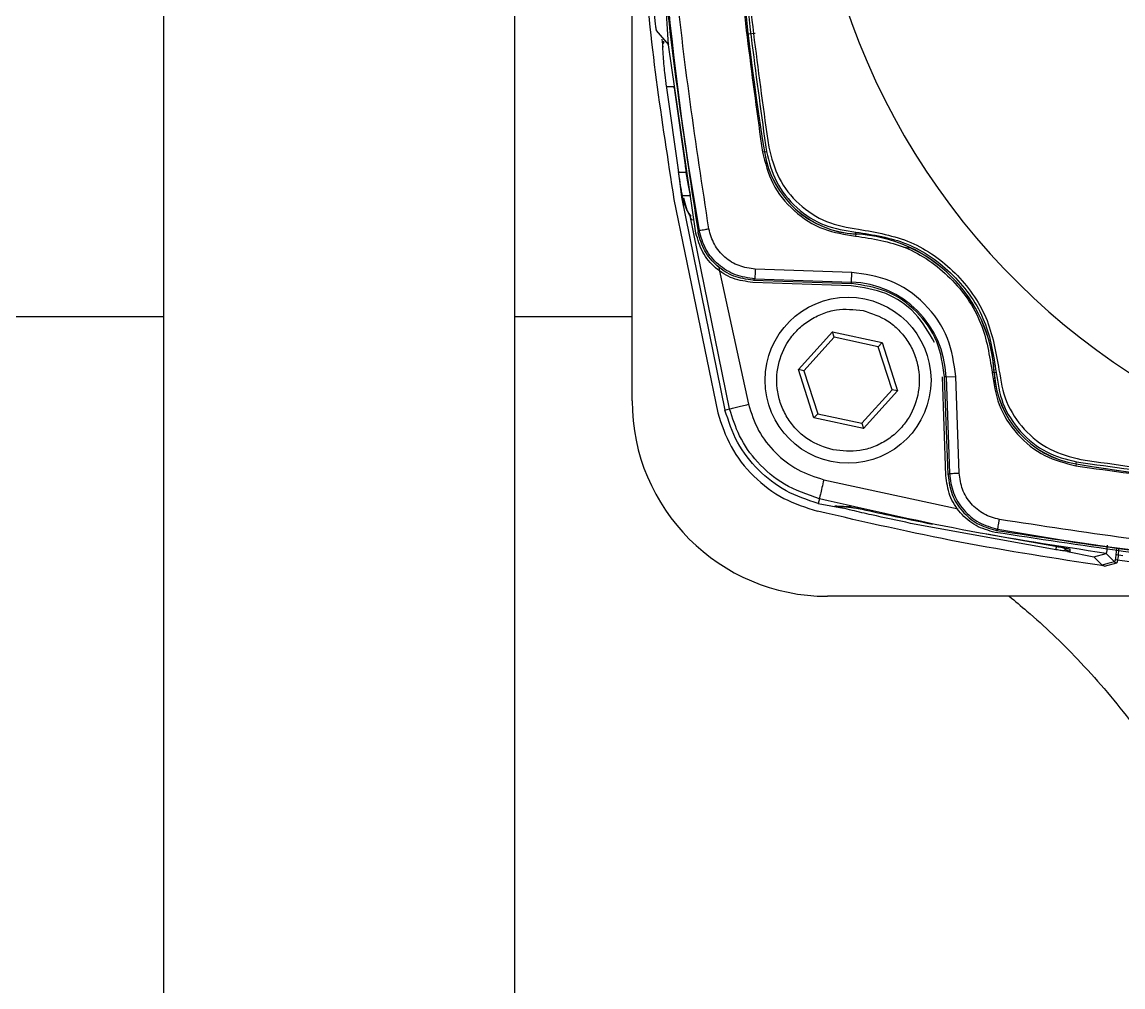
# Model space of a CAD drawing. Header units: millimetres. Extents: x 15 to 415, y 5 to 292.
# Drawn here: x 125.06 to 141.17, y 133.66 to 147.77 of the extents above; entities that cross this region are included whole.
import ezdxf

# ---------------------------------------------------------------- set-up
doc = ezdxf.new("R2010")
doc.units = ezdxf.units.MM

msp = doc.modelspace()

# ---------------------------------------------------------------- linework, layer by layer
at = {"color": 7, "linetype": 'Continuous', "lineweight": 25}
for p, q in [((127.1328, 149.2663), (127.1328, 132.0317)), ((133.9899, 142.2317), (133.9899, 149.1802)), ((134.5245, 147.4407), (134.4633, 148.4016)), ((132.2756, 132.0317), (132.2756, 148.3404)), ((134.3433, 147.6506), (134.5245, 147.4407)), ((134.4248, 147.5238), (134.4393, 147.4069)), ((134.4406, 147.4547), (134.4535, 147.4787)), ((134.4406, 147.4547), (134.4406, 147.4546)), ((134.4536, 147.4798), (134.4442, 147.4625)), ((134.4536, 147.4788), (134.4541, 147.4937)), ((134.4536, 147.4787), (134.4536, 147.4788)), ((134.9237, 144.6866), (134.5245, 147.4407)), ((134.491, 146.8305), (134.6036, 146.8305)), ((134.491, 146.8305), (134.4934, 146.8121)), ((134.4934, 146.8121), (134.6685, 145.5789)), ((134.6062, 146.8103), (134.6036, 146.8305)), ((134.6062, 146.8103), (134.7816, 145.5789)), ((135.925, 145.8733), (135.8968, 145.8688)), ((135.925, 145.8733), (135.9265, 145.8735)), ((135.9265, 145.8735), (135.9547, 145.8781)), ((134.6487, 145.7186), (134.7114, 145.2131)), ((134.6685, 145.5789), (134.7816, 145.5789)), ((134.6718, 145.5572), (134.6685, 145.5789)), ((134.6023, 145.1789), (134.6024, 145.1782)), ((134.6024, 145.1782), (135.2418, 142.0559)), ((134.7114, 145.2131), (134.7115, 145.2124)), ((134.7115, 145.2124), (135.348, 142.098)), ((134.729, 145.2167), (134.7257, 145.2346)), ((134.7257, 145.2346), (134.8408, 145.2346)), ((134.8494, 144.9434), (134.8486, 144.9439)), ((134.8499, 144.943), (134.8494, 144.9434)), ((134.9543, 144.7042), (134.9719, 144.7249)), ((134.9565, 144.6926), (134.9543, 144.7042)), ((137.2623, 144.6736), (137.2638, 144.7021)), ((137.2622, 144.6721), (137.2607, 144.6436)), ((137.2623, 144.6736), (137.2622, 144.6721)), ((135.2521, 144.1977), (135.6912, 142.1821)), ((137.2047, 144.1115), (135.7908, 144.1609)), ((137.1997, 143.9688), (137.2047, 144.1115)), ((137.1978, 143.9147), (135.7553, 143.965)), ((135.7682, 143.9978), (135.7567, 143.9982)), ((135.7682, 143.9978), (137.1989, 143.9478)), ((135.7859, 144.0181), (137.1997, 143.9688)), ((137.1989, 143.9478), (137.1997, 143.9688)), ((127.1328, 143.4602), (115.1328, 143.4602)), ((133.9899, 143.4602), (132.2756, 143.4602)), ((136.4239, 142.6905), (136.9221, 143.2408)), ((136.9221, 143.2408), (137.6478, 143.0846)), ((136.9474, 143.1623), (136.9221, 143.2408)), ((136.9474, 143.1623), (136.5046, 142.6731)), ((137.5924, 143.0234), (136.9474, 143.1623)), ((137.5924, 143.0234), (137.6478, 143.0846)), ((137.6478, 143.0846), (137.8753, 142.378)), ((137.7947, 142.3954), (137.5924, 143.0234)), ((136.6515, 141.9839), (136.4239, 142.6905)), ((136.5046, 142.6731), (136.4239, 142.6905)), ((136.5046, 142.6731), (136.7068, 142.045)), ((139.2875, 142.6468), (139.2589, 142.6453)), ((139.2875, 142.6468), (139.289, 142.6469)), ((139.289, 142.6469), (139.3175, 142.6484)), ((138.5804, 141.1399), (138.53, 142.5824)), ((138.5842, 142.5843), (138.5632, 142.5836)), ((138.6131, 141.1528), (138.5632, 142.5836)), ((138.5842, 142.5843), (138.7269, 142.5893)), ((138.5842, 142.5843), (138.6335, 141.1705)), ((138.7763, 141.1755), (138.7269, 142.5893)), ((137.3519, 141.9062), (137.7947, 142.3954)), ((137.8753, 142.378), (137.3771, 141.8277)), ((137.8753, 142.378), (137.7947, 142.3954)), ((135.348, 142.098), (135.4162, 142.1146)), ((136.7068, 142.045), (136.6515, 141.9839)), ((137.3771, 141.8277), (136.6515, 141.9839)), ((136.7068, 142.045), (137.3519, 141.9062)), ((137.3519, 141.9062), (137.3771, 141.8277)), ((140.4887, 141.3097), (140.4841, 141.2815)), ((140.4887, 141.3097), (140.4889, 141.3112)), ((140.4889, 141.3112), (140.4935, 141.3394)), ((138.6335, 141.1705), (138.6131, 141.1528)), ((138.6131, 141.1528), (138.6136, 141.1413)), ((136.7301, 140.8012), (136.7134, 140.7327)), ((136.7134, 140.7327), (137.0839, 140.6611)), ((136.9551, 140.6945), (137.1633, 140.6871)), ((137.1907, 140.6834), (136.9831, 140.6907)), ((140.1932, 140.0551), (138.0651, 140.441)), ((139.308, 140.3411), (139.3196, 140.3389)), ((139.3196, 140.3389), (139.3403, 140.3566)), ((139.1735, 140.2875), (140.1838, 140.1057)), ((140.3611, 140.0283), (140.7476, 139.9536)), ((140.397, 140.0651), (140.397, 140.0311)), ((140.7476, 139.9536), (140.9273, 140.0007)), ((140.8698, 139.8314), (140.7476, 139.9536)), ((140.9042, 139.8171), (141.0841, 139.8648)), ((140.9273, 140.0007), (140.9274, 140.0007)), ((141.0501, 139.8789), (140.9274, 140.0007)), ((141.1733, 139.9671), (141.0841, 139.9791)), ((140.9037, 139.8172), (140.8908, 139.819)), ((143.7956, 139.3745), (136.847, 139.3745))]:
    msp.add_line(p, q, dxfattribs=at)
at = {"color": 8, "linetype": 'Continuous', "lineweight": 25}
for p, q in [((135.7927, 147.6039), (135.6891, 147.5944)), ((135.4162, 142.1146), (134.8392, 144.9371)), ((138.0511, 144.4682), (137.9676, 144.4755)), ((136.7951, 141.0786), (138.7602, 140.6525)), ((140.1838, 140.1057), (140.1845, 140.1117))]:
    msp.add_line(p, q, dxfattribs=at)
at = {"color": 7, "linetype": 'Continuous', "lineweight": 25, "flags": 128}
for points in [[(135.7859, 144.0181), (135.776, 144.0067), (135.7682, 143.9978)], [(141.0501, 139.8789), (140.9492, 139.8522), (140.8698, 139.8314)]]:
    msp.add_lwpolyline(points, dxfattribs=at)
at = {"color": 7, "linetype": 'Continuous', "lineweight": 25}
msp.add_circle((137.1496, 142.5342), 1.2143, dxfattribs=at)
for centre, radius, start, end in [((177.2756, 152.2317), 42.9645, 169.93764, 190.06236), ((175.4185, 152.2317), 40.002, 170.85397, 189.14603), ((146.854, 151.2584), 10.266, 161.3463, 269.08974), ((134.4857, 147.438), 0.0481, 149.41045, 159.74469), ((137.3374, 146.1007), 1.4306, 189.14603, 266.98504), ((137.3374, 146.1007), 1.4291, 189.14603, 266.98504), ((137.1496, 142.5342), 2.1409, 3.01496, 86.98504), ((137.1496, 142.5342), 2.1424, 3.01496, 86.98504), ((137.1496, 142.5342), 1.4355, 2, 88), ((140.7161, 142.722), 1.4306, 183.01496, 260.85397), ((140.7161, 142.722), 1.4291, 183.01496, 260.85397), ((136.847, 142.2317), 2.8571, 180, 270), ((146.847, 180.8031), 40.002, 260.85397, 279.14603), ((146.847, 182.3745), 42.8571, 262.23454, 283.67721), ((146.847, 182.6602), 42.9645, 259.93764, 280.06236), ((141.0844, 139.9134), 0.0486, 225.22955, 269.68928)]:
    msp.add_arc(centre, radius, start, end, dxfattribs=at)
at = {"color": 8, "linetype": 'Continuous', "lineweight": 25}
msp.add_arc((146.847, 180.8031), 40.0005, 260.85397, 267.6379, dxfattribs=at)
at = {"color": 7, "linetype": 'Continuous', "lineweight": 25}
for points in [[(134.9543, 159.7592), (134.7647, 158.5119), (134.3855, 156.0173), (134.2424, 152.2317), (134.3855, 148.446), (134.7647, 145.9514), (134.9543, 144.7042)], [(135.4899, 152.2317), (135.5108, 151.1787), (135.5525, 149.0728), (135.8429, 146.9866), (135.9882, 145.9435)], [(135.9882, 145.9435), (136.0288, 145.7878), (136.1101, 145.4764), (136.4188, 145.0963), (136.825, 144.823), (137.1424, 144.7699), (137.3011, 144.7433)], [(134.9719, 144.7249), (134.9743, 144.7253), (134.9791, 144.7262), (135.0117, 144.732), (135.0579, 144.7402), (135.0944, 144.7466), (135.1126, 144.7499)], [(137.3011, 144.7433), (137.5634, 144.6976), (138.0881, 144.6062), (138.7456, 144.1302), (139.2216, 143.4727), (139.313, 142.9481), (139.3587, 142.6857)], [(135.7908, 144.1609), (135.7902, 144.1424), (135.7889, 144.1054), (135.7873, 144.0585), (135.7861, 144.0254), (135.7859, 144.0206), (135.7859, 144.0181)], [(138.4163, 143.085), (138.33, 143.2351), (138.1574, 143.5354), (137.7118, 143.8389), (137.3691, 143.8894), (137.1978, 143.9147)], [(138.5632, 142.5836), (138.5376, 142.7599), (138.4865, 143.1125), (138.171, 143.5556), (137.7279, 143.8712), (137.3753, 143.9223), (137.1989, 143.9478)], [(139.3587, 142.6857), (139.3852, 142.527), (139.4384, 142.2096), (139.7117, 141.8034), (140.0918, 141.4948), (140.4032, 141.4134), (140.5589, 141.3728)], [(136.7134, 140.7327), (136.552, 140.7857), (136.2293, 140.8918), (135.8249, 141.2095), (135.5071, 141.6139), (135.4011, 141.9367), (135.348, 142.098)], [(140.5589, 141.3728), (141.5901, 141.229), (143.6523, 140.9414), (145.7341, 140.8968), (146.775, 140.8746)], [(138.6335, 141.1705), (138.636, 141.1706), (138.6408, 141.1707), (138.6739, 141.1719), (138.7208, 141.1735), (138.7578, 141.1748), (138.7763, 141.1755)], [(137.1633, 140.6871), (137.1678, 140.6862), (137.1769, 140.6842), (137.1861, 140.6837), (137.1907, 140.6834)], [(140.8908, 139.819), (140.1877, 139.9263), (138.7815, 140.1409), (137.3952, 140.4596), (136.702, 140.6189)], [(139.3403, 140.3566), (139.3407, 140.3589), (139.3416, 140.3637), (139.3473, 140.3964), (139.3555, 140.4425), (139.362, 140.479), (139.3652, 140.4972)], [(139.3196, 140.3389), (140.5668, 140.1493), (143.0614, 139.7701), (146.847, 139.627), (150.6327, 139.7701), (153.1273, 140.1493), (154.3745, 140.3389)]]:
    msp.add_open_spline(points, degree=3, dxfattribs=at)
for points, knots in [([(135.1126, 144.7499), (134.9249, 145.9872), (134.5488, 148.4666), (134.4064, 152.2317), (134.5488, 155.9967), (134.9249, 158.4761), (135.1126, 159.7135)], [0, 0, 0, 0, 0.2495175, 0.5, 0.7504825, 1, 1, 1, 1]), ([(135.8968, 158.5946), (135.7514, 157.5392), (135.4606, 155.4284), (135.3515, 152.2317), (135.4606, 149.035), (135.7514, 146.9242), (135.8968, 145.8688)], [0, 0, 0, 0, 0.250003, 0.5, 0.7499908, 1, 1, 1, 1]), ([(135.9547, 158.5853), (135.8095, 157.5314), (135.5192, 155.4237), (135.4102, 152.2317), (135.5192, 149.0397), (135.8095, 146.932), (135.9547, 145.8781)], [0, 0, 0, 0, 0.25000302, 0.49999998, 0.74999083, 1, 1, 1, 1]), ([(134.1203, 149.7898), (134.132, 149.4214), (134.181, 147.8752), (134.4202, 146.3447), (134.6023, 145.1789)], [0, 0, 0, 0, 0.23828666, 1, 1, 1, 1]), ([(134.3065, 147.9361), (134.3103, 147.8991), (134.3179, 147.8257), (134.3293, 147.7329), (134.3387, 147.6667), (134.3417, 147.656), (134.3433, 147.6506)], [0, 0, 0, 0, 0.25362187, 0.50145281, 0.75148451, 1, 1, 1, 1]), ([(134.491, 146.8305), (134.4843, 146.8882), (134.4722, 146.9918), (134.4574, 147.1407), (134.4451, 147.2863), (134.437, 147.4161), (134.4394, 147.4418), (134.4406, 147.4546)], [0, 0, 0, 0, 0.1831257, 0.328977, 0.5079436, 0.7544328, 1, 1, 1, 1]), ([(135.8968, 145.8688), (135.9375, 145.7128), (136.0214, 145.3915), (136.3444, 144.9953), (136.7729, 144.7165), (137.1013, 144.6674), (137.2607, 144.6436)], [0, 0, 0, 0, 0.2426495, 0.5, 0.7573505, 1, 1, 1, 1]), ([(135.9547, 145.8781), (135.9938, 145.7284), (136.0743, 145.42), (136.3843, 145.0397), (136.7956, 144.7721), (137.1108, 144.725), (137.2638, 144.7021)], [0, 0, 0, 0, 0.2426495, 0.5, 0.7573505, 1, 1, 1, 1]), ([(134.8433, 145.235), (134.8311, 145.2989), (134.8067, 145.4268), (134.7815, 145.5838), (134.7689, 145.6623)], [0, 0, 0, 0, 0.5000745, 1, 1, 1, 1]), ([(134.7257, 145.2346), (134.717, 145.2829), (134.6988, 145.3837), (134.6811, 145.4978), (134.6718, 145.5572)], [0, 0, 0, 0, 0.4799247, 1, 1, 1, 1]), ([(134.7816, 145.5789), (134.7918, 145.5159), (134.8115, 145.3941), (134.8313, 145.2865), (134.8408, 145.2346)], [0, 0, 0, 0, 0.517121, 1, 1, 1, 1]), ([(134.8486, 144.9439), (134.8417, 144.9506), (134.8278, 144.9638), (134.7913, 145.0223), (134.7553, 145.1038), (134.7382, 145.1774), (134.729, 145.2167)], [0, 0, 0, 0, 0.2535969, 0.5052775, 0.7358405, 1, 1, 1, 1]), ([(134.7405, 145.2027), (134.7525, 145.1538), (134.7763, 145.0571), (134.8207, 144.9592), (134.8342, 144.9391), (134.8382, 144.9333)], [0, 0, 0, 0, 0.4196284, 0.8303796, 1, 1, 1, 1]), ([(134.8726, 144.8779), (134.8673, 144.8811), (134.8593, 144.8861), (134.8517, 144.8965), (134.8474, 144.9055), (134.8451, 144.9152), (134.8446, 144.928), (134.8477, 144.9369), (134.8498, 144.9427)], [0, 0, 0, 0, 0.2394568, 0.3683607, 0.5, 0.6316393, 0.7605432, 1, 1, 1, 1]), ([(135.7553, 143.965), (135.6563, 143.9783), (135.4584, 144.0049), (135.2019, 144.1675), (135.0049, 144.3986), (134.9508, 144.5906), (134.9237, 144.6866)], [0, 0, 0, 0, 0.2502688, 0.5001967, 0.7500837, 1, 1, 1, 1]), ([(135.7567, 143.9982), (135.662, 144.012), (135.4727, 144.0396), (135.2272, 144.1961), (135.0376, 144.417), (134.9835, 144.6007), (134.9565, 144.6926)], [0, 0, 0, 0, 0.2499564, 0.4998849, 0.7498543, 1, 1, 1, 1]), ([(135.7859, 144.0181), (135.689, 144.0312), (135.4954, 144.0572), (135.2443, 144.2165), (135.0513, 144.4427), (134.9984, 144.6308), (134.9719, 144.7249)], [0, 0, 0, 0, 0.2499904, 0.4999973, 0.7500055, 1, 1, 1, 1]), ([(135.7908, 144.1609), (135.7102, 144.1717), (135.5488, 144.1934), (135.3395, 144.3262), (135.1787, 144.5147), (135.1346, 144.6715), (135.1126, 144.7499)], [0, 0, 0, 0, 0.2499974, 0.5000004, 0.7500056, 1, 1, 1, 1]), ([(137.2638, 144.7021), (137.5182, 144.6622), (138.045, 144.5796), (138.7181, 144.1027), (139.195, 143.4297), (139.2776, 142.9028), (139.3175, 142.6484)], [0, 0, 0, 0, 0.2414186, 0.5, 0.7585814, 1, 1, 1, 1]), ([(137.2607, 144.6436), (137.5082, 144.6047), (138.0208, 144.5243), (138.6757, 144.0604), (139.1397, 143.4055), (139.2201, 142.8928), (139.2589, 142.6453)], [0, 0, 0, 0, 0.2414186, 0.5, 0.7585814, 1, 1, 1, 1]), ([(138.7269, 142.5893), (138.7001, 142.7788), (138.6446, 143.1721), (138.2913, 143.6759), (137.7875, 144.0292), (137.3942, 144.0848), (137.2047, 144.1115)], [0, 0, 0, 0, 0.2409887, 0.5, 0.7590113, 1, 1, 1, 1]), ([(136.9301, 141.5147), (136.8048, 141.556), (136.612, 141.6194), (136.402, 141.7976), (136.2672, 141.9643), (136.17, 142.1562), (136.0979, 142.42), (136.1055, 142.759), (136.2381, 143.0711), (136.4123, 143.282), (136.5799, 143.4168), (136.7714, 143.5132), (137.0362, 143.5892), (137.2379, 143.5677), (137.3691, 143.5537)], [0, 0, 0, 0, 0.1197284, 0.1841803, 0.25, 0.3158197, 0.3802716, 0.5, 0.6197284, 0.6841803, 0.75, 0.8158197, 0.8802716, 1, 1, 1, 1]), ([(137.3691, 143.5537), (137.4944, 143.5125), (137.6872, 143.4491), (137.8972, 143.2708), (138.032, 143.1041), (138.1293, 142.9123), (138.2013, 142.6484), (138.1937, 142.3094), (138.0611, 141.9974), (137.8869, 141.7865), (137.7193, 141.6517), (137.5279, 141.5552), (137.2631, 141.4792), (137.0613, 141.5007), (136.9301, 141.5147)], [0, 0, 0, 0, 0.1197284, 0.1841803, 0.25, 0.3158197, 0.3802716, 0.5, 0.6197284, 0.6841803, 0.75, 0.8158197, 0.8802716, 1, 1, 1, 1]), ([(139.2589, 142.6453), (139.2828, 142.4859), (139.3318, 142.1575), (139.6106, 141.729), (140.0069, 141.406), (140.3282, 141.3222), (140.4841, 141.2815)], [0, 0, 0, 0, 0.2426495, 0.5, 0.7573505, 1, 1, 1, 1]), ([(139.3175, 142.6484), (139.3404, 142.4954), (139.3875, 142.1802), (139.6551, 141.7689), (140.0354, 141.4589), (140.3438, 141.3784), (140.4935, 141.3394)], [0, 0, 0, 0, 0.2426495, 0.5, 0.7573505, 1, 1, 1, 1]), ([(135.4162, 142.1146), (135.4225, 142.1162), (135.4352, 142.1195), (135.5087, 142.1376), (135.5979, 142.1594), (135.6601, 142.1746), (135.6912, 142.1821)], [0, 0, 0, 0, 0.2796287, 0.5592859, 0.7796425, 1, 1, 1, 1]), ([(136.7301, 140.8012), (136.5536, 140.8612), (136.2149, 140.9764), (135.8217, 141.3154), (135.5481, 141.6984), (135.4587, 141.9807), (135.4162, 142.1146)], [0, 0, 0, 0, 0.2846703, 0.54625887, 0.78471674, 1, 1, 1, 1]), ([(135.6912, 142.1821), (135.7341, 142.0517), (135.8198, 141.7908), (136.0768, 141.4639), (136.4037, 141.2071), (136.6646, 141.1214), (136.7951, 141.0786)], [0, 0, 0, 0, 0.2500073, 0.5000121, 0.7500123, 1, 1, 1, 1]), ([(135.2418, 142.0559), (135.2981, 141.8883), (135.4129, 141.5468), (135.7547, 141.1166), (136.1903, 140.7818), (136.5336, 140.6726), (136.702, 140.6189)], [0, 0, 0, 0, 0.24527145, 0.5, 0.75472855, 1, 1, 1, 1]), ([(140.4935, 141.3394), (141.5473, 141.1942), (143.655, 140.9038), (146.847, 140.7949), (150.039, 140.9038), (152.1467, 141.1942), (153.2006, 141.3394)], [0, 0, 0, 0, 0.250003, 0.5, 0.7499908, 1, 1, 1, 1]), ([(138.6136, 141.1413), (138.6274, 141.0466), (138.6551, 140.8571), (138.8117, 140.6116), (139.0326, 140.4221), (139.2162, 140.3681), (139.308, 140.3411)], [0, 0, 0, 0, 0.2501455, 0.5001139, 0.7500427, 1, 1, 1, 1]), ([(138.6335, 141.1705), (138.6465, 141.0736), (138.6726, 140.88), (138.8318, 140.6289), (139.0581, 140.4359), (139.2462, 140.383), (139.3403, 140.3566)], [0, 0, 0, 0, 0.2499911, 0.4999978, 0.7500054, 1, 1, 1, 1]), ([(139.3652, 140.4972), (139.2869, 140.5192), (139.1301, 140.5633), (138.9415, 140.7241), (138.8088, 140.9334), (138.7871, 141.0948), (138.7763, 141.1755)], [0, 0, 0, 0, 0.2499944, 0.4999995, 0.7500025, 1, 1, 1, 1]), ([(140.4841, 141.2815), (141.5395, 141.136), (143.6503, 140.8452), (146.847, 140.7362), (150.0437, 140.8452), (152.1545, 141.136), (153.21, 141.2815)], [0, 0, 0, 0, 0.250003, 0.5, 0.7499908, 1, 1, 1, 1]), ([(136.7951, 141.0786), (136.7855, 141.0388), (136.7662, 140.9593), (136.745, 140.8693), (136.7323, 140.8139), (136.7308, 140.8054), (136.7301, 140.8012)], [0, 0, 0, 0, 0.2796254, 0.55928, 0.7796395, 1, 1, 1, 1]), ([(139.302, 140.3084), (139.2058, 140.3355), (139.0137, 140.3897), (138.7826, 140.5868), (138.6202, 140.8433), (138.5937, 141.0411), (138.5804, 141.1399)], [0, 0, 0, 0, 0.2502689, 0.5001971, 0.7500839, 1, 1, 1, 1]), ([(140.9273, 140.0007), (140.2227, 140.1079), (138.8137, 140.3223), (137.4246, 140.6415), (136.7301, 140.8012)], [0, 0, 0, 0, 0.4999963, 1, 1, 1, 1]), ([(137.0055, 140.6801), (137.0037, 140.6806), (136.9937, 140.6831), (136.9791, 140.687), (136.9631, 140.6913), (136.9559, 140.6936), (136.9541, 140.6944), (136.9548, 140.6945), (136.9551, 140.6945)], [0, 0, 0, 0, 0.06442913, 0.36176821, 0.60373335, 0.8070837, 0.90295743, 1, 1, 1, 1]), ([(136.9831, 140.6907), (136.9778, 140.691), (136.9684, 140.6916), (136.9592, 140.6936), (136.9551, 140.6945)], [0, 0, 0, 0, 0.55995016, 1, 1, 1, 1]), ([(137.1633, 140.6871), (137.1645, 140.687), (137.1671, 140.6867), (137.1791, 140.6846), (137.2197, 140.6764), (137.4123, 140.6348), (137.8116, 140.5472), (138.1768, 140.4721), (138.3848, 140.4294)], [0, 0, 0, 0, 0.0103659, 0.021806, 0.0498548, 0.1336367, 0.5064607, 1, 1, 1, 1]), ([(154.3289, 140.4972), (153.0915, 140.3095), (150.6121, 139.9334), (146.847, 139.791), (143.082, 139.9334), (140.6026, 140.3095), (139.3652, 140.4972)], [0, 0, 0, 0, 0.2495175, 0.5, 0.7504825, 1, 1, 1, 1]), ([(154.3921, 140.3084), (153.142, 140.118), (150.6417, 139.7374), (146.847, 139.5937), (143.0524, 139.7374), (140.5521, 140.118), (139.302, 140.3084)], [0, 0, 0, 0, 0.2499921, 0.5, 0.7500079, 1, 1, 1, 1]), ([(140.1838, 140.1057), (140.2115, 140.1012), (140.267, 140.0923), (140.3372, 140.0797), (140.3871, 140.0696), (140.3937, 140.0666), (140.397, 140.0651)], [0, 0, 0, 0, 0.2491946, 0.4988286, 0.7489628, 1, 1, 1, 1]), ([(140.397, 140.0311), (140.3939, 140.0306), (140.3878, 140.0296), (140.3404, 140.0344), (140.2734, 140.043), (140.2199, 140.0511), (140.1932, 140.0551)], [0, 0, 0, 0, 0.2506403, 0.5009964, 0.7509367, 1, 1, 1, 1]), ([(140.9274, 140.0007), (140.9304, 140.0051), (140.9365, 140.0138), (140.9431, 140.0604), (140.945, 140.1048), (140.9457, 140.123)], [0, 0, 0, 0, 0.38023955, 0.74554085, 1, 1, 1, 1]), ([(141.0841, 139.8648), (141.0885, 139.8717), (141.0974, 139.8854), (141.1079, 139.964), (141.1116, 140.038), (141.1131, 140.0675)], [0, 0, 0, 0, 0.3761468, 0.7513127, 1, 1, 1, 1]), ([(140.8908, 139.819), (140.8869, 139.8204), (140.8791, 139.8232), (140.8729, 139.8286), (140.8698, 139.8314)], [0, 0, 0, 0, 0.5021597, 1, 1, 1, 1]), ([(139.5084, 139.3745), (139.5953, 139.3029), (139.945, 139.0145), (140.5529, 138.4333), (141.3078, 137.5553), (141.7554, 136.8742), (141.9899, 136.5174)], [0, 0, 0, 0, 0.0888604, 0.3575681, 0.6633723, 1, 1, 1, 1])]:
    msp.add_open_spline(points, degree=3, knots=knots, dxfattribs=at)
at = {"color": 8, "linetype": 'Continuous', "lineweight": 25}
for points, knots in [([(137.3185, 140.655), (137.279, 140.659), (137.1825, 140.6686), (137.0736, 140.6802), (137.0011, 140.6881), (136.9864, 140.6899), (136.9835, 140.6903), (136.9824, 140.6906), (136.9821, 140.6906), (136.9823, 140.6907), (136.9828, 140.6907), (136.9831, 140.6907)], [0, 0, 0, 0, 0.34259203, 0.8377338, 0.95370132, 0.96986838, 0.98167829, 0.98640175, 0.9907424, 0.99513489, 1, 1, 1, 1]), ([(138.0651, 140.441), (137.8741, 140.4815), (137.5874, 140.5424), (137.2556, 140.6191), (137.0907, 140.6586), (137.0262, 140.6749), (137.0055, 140.6801)], [0, 0, 0, 0, 0.5328996, 0.8003554, 0.9358139, 1, 1, 1, 1]), ([(140.1959, 140.1061), (140.1952, 140.1004), (140.193, 140.0815), (140.1919, 140.0622), (140.1928, 140.0575), (140.1932, 140.0551)], [0, 0, 0, 0, 0.1793542, 0.5896762, 1, 1, 1, 1]), ([(140.397, 140.0311), (140.3807, 140.0355), (140.3481, 140.0442), (140.3136, 140.0705), (140.3021, 140.0921), (140.2985, 140.0989)], [0, 0, 0, 0, 0.4076795, 0.8153734, 1, 1, 1, 1]), ([(141.0773, 140.0722), (141.0744, 140.035), (141.0687, 139.9612), (141.0589, 139.8945), (141.0531, 139.8841), (141.0501, 139.8789)], [0, 0, 0, 0, 0.3371369, 0.6682347, 1, 1, 1, 1])]:
    msp.add_open_spline(points, degree=3, knots=knots, dxfattribs=at)

doc.saveas('drawing.dxf')
